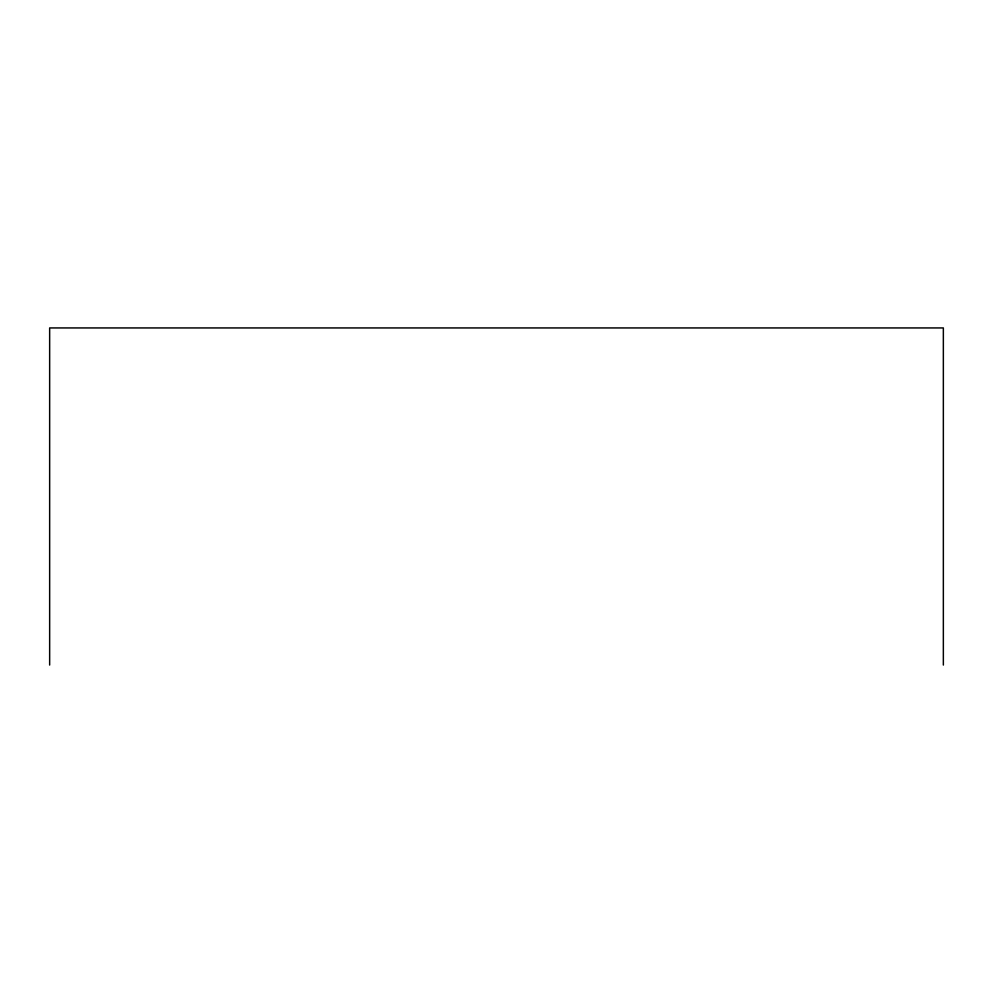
<?xml version="1.0" encoding="UTF-8"?>
<svg xmlns="http://www.w3.org/2000/svg" width="993" height="993" viewBox="0 0 993 993"><rect width="100%" height="100%" fill="white"/><g stroke="black" fill="none" stroke-linecap="round" stroke-linejoin="round"><path stroke-width="1.49" d="M943.35 665.062L943.35 327.938L49.65 327.938L49.65 665.062"/></g></svg>
